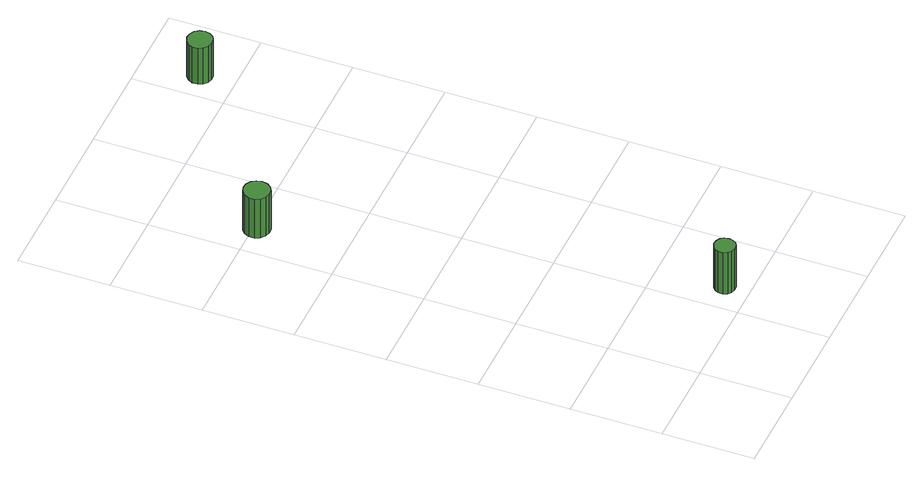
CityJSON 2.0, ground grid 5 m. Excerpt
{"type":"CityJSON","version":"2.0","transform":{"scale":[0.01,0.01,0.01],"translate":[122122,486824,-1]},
"CityObjects":{
"tree1":{"type":"SolitaryVegetationObject","attributes":{"function":"something"},"geometry":[{"type":"MultiSurface","lod":"1","boundaries":[[[0,1,2,3,4,5,6,7,8,9,10,11,12,13,14]],[[15,16,17,18,19,20,21,22,23,24,25,26,27,28,29]],[[0,29,28,1]],[[1,28,27,2]],[[2,27,26,3]],[[3,26,25,4]],[[4,25,24,5]],[[5,24,23,6]],[[6,23,22,7]],[[7,22,21,8]],[[8,21,20,9]],[[9,20,19,10]],[[10,19,18,11]],[[11,18,17,12]],[[12,17,16,13]],[[13,16,15,14]],[[14,15,29,0]]]}]},
"tree2":{"type":"SolitaryVegetationObject","attributes":{"function":"something"},"geometry":[{"type":"MultiSurface","lod":"1","boundaries":[[[30,31,32,33,34,35,36,37,38,39,40,41,42,43,44]],[[45,46,47,48,49,50,51,52,53,54,55,56,57,58,59]],[[30,59,58,31]],[[31,58,57,32]],[[32,57,56,33]],[[33,56,55,34]],[[34,55,54,35]],[[35,54,53,36]],[[36,53,52,37]],[[37,52,51,38]],[[38,51,50,39]],[[39,50,49,40]],[[40,49,48,41]],[[41,48,47,42]],[[42,47,46,43]],[[43,46,45,44]],[[44,45,59,30]]]}]},
"tree3":{"type":"SolitaryVegetationObject","attributes":{"function":"something"}},
"tree4":{"type":"SolitaryVegetationObject","attributes":{"function":"something"},"geometry":[{"type":"MultiSurface","lod":"1","boundaries":[[[60,61,62,63,64,65,66,67,68,69,70,71,72,73,74]],[[75,76,77,78,79,80,81,82,83,84,85,86,87,88,89]],[[60,89,88,61]],[[61,88,87,62]],[[62,87,86,63]],[[63,86,85,64]],[[64,85,84,65]],[[65,84,83,66]],[[66,83,82,67]],[[67,82,81,68]],[[68,81,80,69]],[[69,80,79,70]],[[70,79,78,71]],[[71,78,77,72]],[[72,77,76,73]],[[73,76,75,74]],[[74,75,89,60]]]}]}
},
"vertices":[
[706,131,384],[701,154,384],[688,173,384],[667,185,384],[643,188,384],[621,180,384],[603,164,384],[593,143,384],[593,119,384],[603,97,384],[621,81,384],[643,74,384],[667,76,384],[688,88,384],[701,108,384],[701,108,110],[688,88,110],[667,76,110],[643,74,110],[621,81,110],[603,97,110],[593,119,110],[593,143,110],[603,164,110],[621,180,110],[643,188,110],[667,185,110],[688,173,110],[701,154,110],[706,131,110],
[254,2482,354],[247,2511,354],[230,2535,354],[204,2550,354],[174,2553,354],[145,2544,354],[123,2524,354],[111,2497,354],[111,2467,354],[123,2439,354],[145,2419,354],[174,2410,354],[204,2413,354],[230,2428,354],[247,2452,354],[247,2452,97],[230,2428,97],[204,2413,97],[174,2410,97],[145,2419,97],[123,2439,97],[111,2467,97],[111,2497,97],[123,2524,97],[145,2544,97],[174,2553,97],[204,2550,97],[230,2535,97],[247,2511,97],[254,2482,97],
[1221,3187,341],[1215,3215,341],[1199,3238,341],[1174,3252,341],[1146,3255,341],[1119,3246,341],[1098,3227,341],[1087,3201,341],[1087,3173,341],[1098,3147,341],[1119,3129,341],[1146,3120,341],[1174,3123,341],[1199,3137,341],[1215,3160,341],[1215,3160,101],[1199,3137,101],[1174,3123,101],[1146,3120,101],[1119,3129,101],[1098,3147,101],[1087,3173,101],[1087,3201,101],[1098,3227,101],[1119,3246,101],[1146,3255,101],[1174,3252,101],[1199,3238,101],[1215,3215,101],[1221,3187,101]
]}
